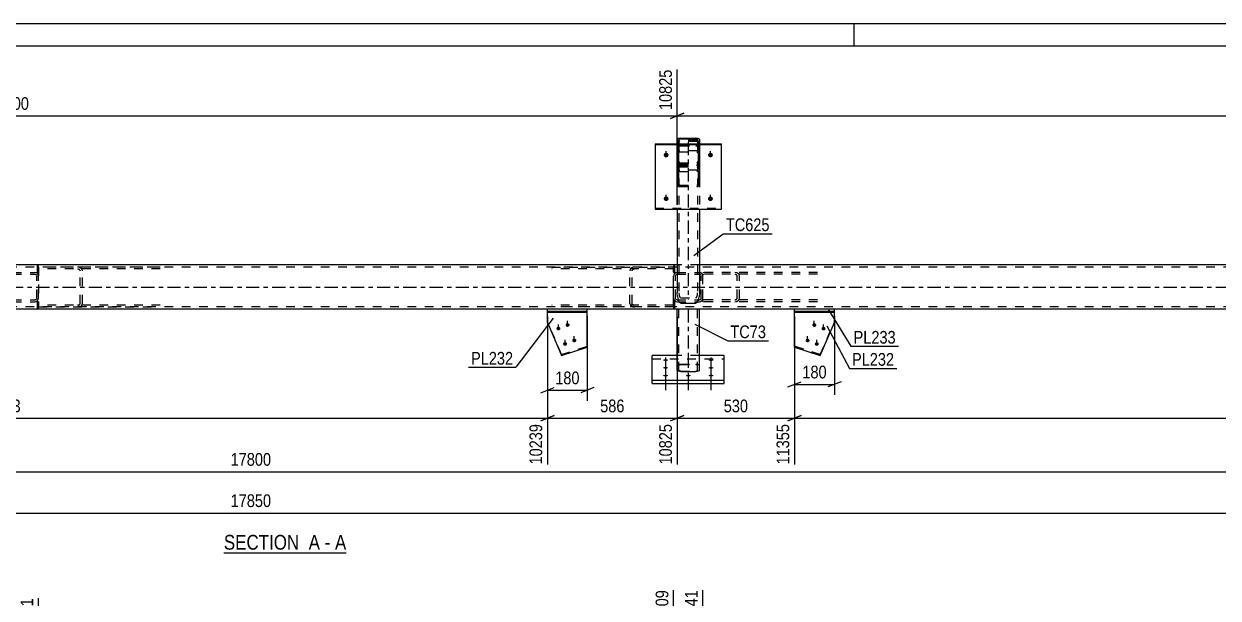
# Model space of a CAD drawing. Header units: millimetres. Extents: x -188 to 1001, y -654 to 187.
# Drawn here: x 393.8 to 663.4, y 57.5 to 187.2 of the extents above; entities that cross this region are included whole.
import ezdxf

# ---------------------------------------------------------------- set-up
doc = ezdxf.new("R2010")
doc.units = ezdxf.units.MM
doc.linetypes.add('DXK_LINE_DOT2', pattern=[3.9198, 1.9599, -1.9599])
doc.linetypes.add('DXK_LINE_DOT3', pattern=[5.9187, 2.979, -0.9799, 0.9799, -0.9799])
doc.styles.add('Arial Narrow', font='ARIALN.TTF', dxfattribs={"height": 0.2})

# ---------------------------------------------------------------- blocks, each defined once
blk = doc.blocks.new('Unknown-761542699-1162')
at = {"color": 5, "linetype": 'Continuous'}
for p, q in [((1001.2, 187.19), (-187.8, 187.19)), ((581.2, 182.19), (581.2, 187.19)), ((996.2, 182.19), (-182.8, 182.19))]:
    blk.add_line(p, q, dxfattribs=at)
blk = doc.blocks.new('Unknown-761542699-12 - 4984')
at = {"color": 6, "linetype": 'Continuous'}
blk.add_line((438.9, 67.68), (466.54, 67.68), dxfattribs=at)
at = {"color": 0, "linetype": 'Continuous'}
blk.add_wipeout([(457, 68.43), (457, 71.93), (438.9, 71.93), (438.9, 68.43)], dxfattribs=at)
at = {"color": 7, "linetype": 'Continuous', "style": 'Arial Narrow'}
blk.add_text('SECTION ', height=3.34, dxfattribs=at).set_placement((438.9, 68.43))
at = {"color": 0, "linetype": 'Continuous'}
blk.add_wipeout([(460.61, 68.43), (460.61, 71.93), (458.05, 71.93), (458.05, 68.43)], dxfattribs=at)
blk.add_wipeout([(462.94, 68.43), (462.94, 71.93), (461.66, 71.93), (461.66, 68.43)], dxfattribs=at)
at = {"color": 7, "linetype": 'Continuous', "style": 'Arial Narrow'}
blk.add_text('A', height=3.34, dxfattribs=at).set_placement((458.05, 68.43))
at = {"color": 0, "linetype": 'Continuous'}
blk.add_wipeout([(466.54, 68.43), (466.54, 71.93), (463.99, 71.93), (463.99, 68.43)], dxfattribs=at)
at = {"color": 7, "linetype": 'Continuous', "style": 'Arial Narrow'}
for s, p in [('A', (463.99, 68.43)), ('-', (461.66, 68.43))]:
    blk.add_text(s, height=3.34, dxfattribs=at).set_placement(p)
blk = doc.blocks.new('Part-761542699-5116 - 4984')
at = {"color": 2, "linetype": 'Continuous'}
for p, q in [((535.63, 105.97), (535.63, 112.28)), ((541.25, 112.28), (535.63, 112.28)), ((551.88, 112.28), (546.25, 112.28)), ((551.88, 105.97), (551.88, 112.28)), ((535.63, 106.72), (551.88, 106.72)), ((535.63, 105.97), (551.88, 105.97))]:
    blk.add_line(p, q, dxfattribs=at)
at = {"color": 7, "linetype": 'DXK_LINE_DOT2'}
for p, q in [((535.63, 111.53), (551.88, 111.53)), ((546.25, 112.28), (541.25, 112.28))]:
    blk.add_line(p, q, dxfattribs=at)
blk = doc.blocks.new('Part-761542699-4994 - 4984')
at = {"color": 7, "linetype": 'DXK_LINE_DOT2'}
for p, q in [((541.25, 157.97), (541.3, 158.18)), ((541.25, 157.97), (541.25, 151.04)), ((541.3, 158.18), (541.43, 158.36)), ((541.43, 158.36), (541.62, 158.49)), ((541.57, 158.07), (541.55, 157.97)), ((541.55, 157.97), (541.55, 151.04)), ((541.64, 158.17), (541.57, 158.07)), ((541.62, 158.49), (541.85, 158.53)), ((541.74, 158.23), (541.64, 158.17)), ((541.85, 158.25), (541.74, 158.23)), ((545.65, 158.53), (541.85, 158.53)), ((541.85, 158.25), (545.65, 158.25)), ((545.65, 158.53), (545.88, 158.49)), ((545.77, 158.23), (545.65, 158.25)), ((545.86, 158.17), (545.77, 158.23)), ((545.93, 158.07), (545.86, 158.17)), ((545.88, 158.49), (546.08, 158.36)), ((545.95, 157.97), (545.93, 158.07)), ((545.95, 157.97), (545.95, 151.04)), ((546.08, 158.36), (546.21, 158.18)), ((546.21, 158.18), (546.25, 157.97)), ((546.25, 157.97), (546.25, 151.04)), ((541.3, 154.83), (541.25, 154.61)), ((541.3, 154.18), (541.25, 154.39)), ((541.43, 155.01), (541.3, 154.83)), ((541.43, 154), (541.3, 154.18)), ((541.62, 155.13), (541.43, 155.01)), ((541.62, 153.87), (541.43, 154)), ((541.55, 154.61), (541.57, 154.72)), ((541.55, 154.39), (541.57, 154.29)), ((541.57, 154.72), (541.64, 154.81)), ((541.57, 154.29), (541.64, 154.2)), ((541.85, 155.18), (541.62, 155.13)), ((541.85, 153.83), (541.62, 153.87)), ((541.64, 154.81), (541.74, 154.87)), ((541.64, 154.2), (541.74, 154.13)), ((541.74, 154.87), (541.85, 154.89)), ((541.74, 154.13), (541.85, 154.11)), ((541.85, 155.18), (545.65, 155.18)), ((541.85, 154.89), (545.65, 154.89)), ((545.65, 154.11), (541.85, 154.11)), ((541.85, 153.83), (545.65, 153.83)), ((545.88, 155.13), (545.65, 155.18)), ((545.65, 154.89), (545.77, 154.87)), ((545.65, 154.11), (545.77, 154.13)), ((545.88, 153.87), (545.65, 153.83)), ((545.77, 154.87), (545.86, 154.81)), ((545.77, 154.13), (545.86, 154.2)), ((545.86, 154.81), (545.93, 154.72)), ((545.86, 154.2), (545.93, 154.29)), ((546.08, 155.01), (545.88, 155.13)), ((546.08, 154), (545.88, 153.87)), ((545.93, 154.72), (545.95, 154.61)), ((545.93, 154.29), (545.95, 154.39)), ((546.21, 154.83), (546.08, 155.01)), ((546.21, 154.18), (546.08, 154)), ((546.25, 154.61), (546.21, 154.83)), ((546.25, 154.39), (546.21, 154.18)), ((541.25, 151.04), (541.3, 150.83)), ((541.57, 150.93), (541.55, 151.04)), ((545.95, 151.04), (545.93, 150.93)), ((546.21, 150.83), (546.25, 151.04)), ((541.3, 150.83), (541.43, 150.64)), ((541.43, 150.64), (541.62, 150.52)), ((541.64, 150.84), (541.57, 150.93)), ((541.62, 150.52), (541.85, 150.48)), ((541.74, 150.78), (541.64, 150.84)), ((541.85, 150.76), (541.74, 150.78)), ((541.85, 150.76), (545.65, 150.76)), ((541.85, 150.48), (545.65, 150.48)), ((545.77, 150.78), (545.65, 150.76)), ((545.65, 150.48), (545.88, 150.52)), ((545.86, 150.84), (545.77, 150.78)), ((545.93, 150.93), (545.86, 150.84)), ((545.88, 150.52), (546.08, 150.64)), ((546.08, 150.64), (546.21, 150.83))]:
    blk.add_line(p, q, dxfattribs=at)
blk = doc.blocks.new('Part-761542699-4995 - 4984')
at = {"color": 7, "linetype": 'DXK_LINE_DOT2'}
for p, q in [((541.3, 160.51), (541.25, 160.26)), ((541.25, 160.26), (541.25, 149.02)), ((541.43, 160.72), (541.3, 160.51)), ((541.62, 160.86), (541.43, 160.72)), ((541.55, 160.26), (541.57, 160.39)), ((541.55, 160.26), (541.55, 149.02)), ((541.57, 160.39), (541.64, 160.49)), ((541.62, 160.86), (541.65, 160.87)), ((541.64, 160.49), (541.65, 160.5)), ((541.65, 160.87), (541.85, 160.91)), ((541.65, 160.5), (541.74, 160.56)), ((541.74, 160.56), (541.85, 160.59)), ((545.65, 160.91), (541.85, 160.91)), ((545.65, 160.59), (541.85, 160.59)), ((545.88, 160.86), (545.65, 160.91)), ((545.65, 160.59), (545.77, 160.56)), ((545.77, 160.56), (545.86, 160.49)), ((545.86, 160.49), (545.93, 160.39)), ((546.08, 160.72), (545.88, 160.86)), ((545.93, 160.39), (545.95, 160.26)), ((545.95, 160.26), (545.95, 149.02)), ((546.21, 160.51), (546.08, 160.72)), ((546.25, 160.26), (546.21, 160.51)), ((546.25, 160.26), (546.25, 149.02)), ((541.25, 156.15), (541.3, 155.9)), ((541.3, 155.9), (541.43, 155.69)), ((541.43, 155.69), (541.62, 155.55)), ((541.57, 156.02), (541.55, 156.15)), ((541.64, 155.92), (541.57, 156.02)), ((541.62, 155.55), (541.85, 155.5)), ((541.74, 155.85), (541.64, 155.92)), ((541.85, 155.82), (541.74, 155.85)), ((541.85, 155.82), (545.65, 155.82)), ((541.85, 155.5), (545.65, 155.5)), ((545.77, 155.85), (545.65, 155.82)), ((545.65, 155.5), (545.88, 155.55)), ((545.86, 155.92), (545.77, 155.85)), ((545.93, 156.02), (545.86, 155.92)), ((545.88, 155.55), (546.08, 155.69)), ((545.95, 156.15), (545.93, 156.02)), ((546.08, 155.69), (546.21, 155.9)), ((546.21, 155.9), (546.25, 156.15))]:
    blk.add_line(p, q, dxfattribs=at)
blk = doc.blocks.new('Part-761542699-5070 - 4984')
at = {"color": 7, "linetype": 'DXK_LINE_DOT2'}
for p, q in [((890, 132.24), (0, 132.24)), ((546.25, 132.74), (541.25, 132.74)), ((890, 123.24), (0, 123.24)), ((520.96, 122.74), (511.96, 122.74)), ((546.17, 122.74), (541.33, 122.74)), ((576.76, 122.74), (567.75, 122.74))]:
    blk.add_line(p, q, dxfattribs=at)
at = {"color": 2, "linetype": 'Continuous'}
for p, q in [((541.25, 132.74), (246.25, 132.74)), ((841.25, 132.74), (546.25, 132.74)), ((511.96, 122.74), (275.8, 122.74)), ((541.33, 122.74), (520.96, 122.74)), ((567.75, 122.74), (546.17, 122.74)), ((811, 122.74), (576.76, 122.74))]:
    blk.add_line(p, q, dxfattribs=at)
at = {"color": 7, "linetype": 'DXK_LINE_DOT3'}
blk.add_line((0, 127.74), (890, 127.74), dxfattribs=at)
blk = doc.blocks.new('Bolt-761542699-5008 - 4984')
at = {"linetype": 'Continuous'}
for points in [[(572.2, 119.59), (572.3, 119.58), (572.38, 119.56), (572.47, 119.51), (572.54, 119.45), (572.59, 119.38), (572.63, 119.3), (572.65, 119.21), (572.65, 119.13), (572.63, 119.04), (572.59, 118.96), (572.54, 118.89), (572.47, 118.83), (572.38, 118.78), (572.3, 118.76), (572.2, 118.75), (572.11, 118.76), (572.02, 118.78), (571.94, 118.83), (571.87, 118.89), (571.81, 118.96), (571.77, 119.04), (571.75, 119.13), (571.75, 119.21), (571.77, 119.3), (571.81, 119.38), (571.87, 119.45), (571.94, 119.51), (572.02, 119.56), (572.11, 119.58)], [(574.28, 118.79), (574.38, 118.78), (574.47, 118.76), (574.55, 118.71), (574.62, 118.65), (574.67, 118.58), (574.71, 118.5), (574.73, 118.42), (574.73, 118.33), (574.71, 118.24), (574.67, 118.16), (574.62, 118.09), (574.55, 118.03), (574.47, 117.98), (574.38, 117.96), (574.28, 117.95), (574.19, 117.96), (574.1, 117.98), (574.02, 118.03), (573.95, 118.09), (573.89, 118.16), (573.86, 118.24), (573.84, 118.33), (573.84, 118.42), (573.86, 118.5), (573.89, 118.58), (573.95, 118.65), (574.02, 118.71), (574.1, 118.76), (574.19, 118.78)], [(570.69, 116.11), (570.78, 116.1), (570.87, 116.08), (570.95, 116.03), (571.02, 115.97), (571.08, 115.9), (571.12, 115.82), (571.14, 115.74), (571.14, 115.65), (571.12, 115.56), (571.08, 115.48), (571.02, 115.41), (570.95, 115.35), (570.87, 115.31), (570.78, 115.28), (570.69, 115.27), (570.59, 115.28), (570.51, 115.31), (570.42, 115.35), (570.35, 115.41), (570.3, 115.48), (570.26, 115.56), (570.24, 115.65), (570.24, 115.74), (570.26, 115.82), (570.3, 115.9), (570.35, 115.97), (570.42, 116.03), (570.51, 116.08), (570.59, 116.1)], [(572.77, 115.31), (572.86, 115.31), (572.95, 115.28), (573.04, 115.23), (573.11, 115.17), (573.16, 115.1), (573.2, 115.02), (573.22, 114.94), (573.22, 114.85), (573.2, 114.76), (573.16, 114.68), (573.11, 114.61), (573.04, 114.55), (572.95, 114.51), (572.86, 114.48), (572.77, 114.47), (572.68, 114.48), (572.59, 114.51), (572.51, 114.55), (572.44, 114.61), (572.38, 114.68), (572.34, 114.76), (572.32, 114.85), (572.32, 114.94), (572.34, 115.02), (572.38, 115.1), (572.44, 115.17), (572.51, 115.23), (572.59, 115.28), (572.68, 115.31)]]:
    blk.add_hatch(color=1, dxfattribs=at).paths.add_polyline_path(points)
at = {"color": 1, "linetype": 'Continuous'}
for p, q in [((572.2, 118.83), (572.2, 120.11)), ((574.28, 118.03), (574.28, 119.31)), ((570.69, 115.35), (570.69, 116.63)), ((572.77, 114.55), (572.77, 115.83))]:
    blk.add_line(p, q, dxfattribs=at)
blk = doc.blocks.new('Bolt-761542699-5011 - 4984')
at = {"linetype": 'Continuous'}
for points in [[(548.75, 158.07), (548.87, 158.06), (548.98, 158.03), (549.08, 157.97), (549.16, 157.9), (549.23, 157.82), (549.27, 157.72), (549.3, 157.61), (549.3, 157.5), (549.27, 157.4), (549.23, 157.3), (549.16, 157.21), (549.08, 157.14), (548.98, 157.08), (548.87, 157.05), (548.75, 157.04), (548.64, 157.05), (548.53, 157.08), (548.43, 157.14), (548.34, 157.21), (548.28, 157.3), (548.23, 157.4), (548.2, 157.5), (548.2, 157.61), (548.23, 157.72), (548.28, 157.82), (548.34, 157.9), (548.43, 157.97), (548.53, 158.03), (548.64, 158.06)], [(548.75, 148.21), (548.87, 148.2), (548.98, 148.16), (549.08, 148.11), (549.16, 148.04), (549.23, 147.95), (549.27, 147.85), (549.3, 147.74), (549.3, 147.64), (549.27, 147.53), (549.23, 147.43), (549.16, 147.34), (549.08, 147.27), (548.98, 147.22), (548.87, 147.18), (548.75, 147.17), (548.64, 147.18), (548.53, 147.22), (548.43, 147.27), (548.34, 147.34), (548.28, 147.43), (548.23, 147.53), (548.2, 147.64), (548.2, 147.74), (548.23, 147.85), (548.28, 147.95), (548.34, 148.04), (548.43, 148.11), (548.53, 148.16), (548.64, 148.2)]]:
    blk.add_hatch(color=1, dxfattribs=at).paths.add_polyline_path(points)
at = {"color": 1, "linetype": 'Continuous'}
for p, q in [((548.75, 157.13), (548.75, 158.46)), ((548.75, 147.26), (548.75, 148.6))]:
    blk.add_line(p, q, dxfattribs=at)
blk = doc.blocks.new('Bolt-761542699-5014 - 4984')
at = {"linetype": 'Continuous'}
for points in [[(538.63, 111.06), (538.51, 111.07), (538.4, 111.08), (538.3, 111.1), (538.22, 111.13), (538.15, 111.16), (538.1, 111.19), (538.08, 111.23), (538.08, 111.27), (538.1, 111.31), (538.15, 111.35), (538.22, 111.38), (538.3, 111.4), (538.4, 111.42), (538.51, 111.44), (538.63, 111.44), (538.74, 111.44), (538.85, 111.42), (538.95, 111.4), (539.03, 111.38), (539.1, 111.35), (539.15, 111.31), (539.17, 111.27), (539.17, 111.23), (539.15, 111.19), (539.1, 111.16), (539.03, 111.13), (538.95, 111.1), (538.85, 111.08), (538.74, 111.07)], [(548.88, 111.06), (548.76, 111.07), (548.65, 111.08), (548.55, 111.1), (548.47, 111.13), (548.4, 111.16), (548.35, 111.19), (548.33, 111.23), (548.33, 111.27), (548.35, 111.31), (548.4, 111.35), (548.47, 111.38), (548.55, 111.4), (548.65, 111.42), (548.76, 111.44), (548.88, 111.44), (548.99, 111.44), (549.1, 111.42), (549.2, 111.4), (549.28, 111.38), (549.35, 111.35), (549.4, 111.31), (549.42, 111.27), (549.42, 111.23), (549.4, 111.19), (549.35, 111.16), (549.28, 111.13), (549.2, 111.1), (549.1, 111.08), (548.99, 111.07)], [(538.63, 109.31), (538.51, 109.31), (538.4, 109.33), (538.3, 109.35), (538.22, 109.37), (538.15, 109.4), (538.1, 109.44), (538.08, 109.48), (538.08, 109.52), (538.1, 109.56), (538.15, 109.59), (538.22, 109.62), (538.3, 109.65), (538.4, 109.67), (538.51, 109.68), (538.63, 109.69), (538.74, 109.68), (538.85, 109.67), (538.95, 109.65), (539.03, 109.62), (539.1, 109.59), (539.15, 109.56), (539.17, 109.52), (539.17, 109.48), (539.15, 109.44), (539.1, 109.4), (539.03, 109.37), (538.95, 109.35), (538.85, 109.33), (538.74, 109.31)], [(538.63, 107.56), (538.51, 107.56), (538.4, 107.57), (538.3, 107.59), (538.22, 107.62), (538.15, 107.65), (538.1, 107.69), (538.08, 107.73), (538.08, 107.77), (538.1, 107.8), (538.15, 107.84), (538.22, 107.87), (538.3, 107.9), (538.4, 107.92), (538.51, 107.93), (538.63, 107.93), (538.74, 107.93), (538.85, 107.92), (538.95, 107.9), (539.03, 107.87), (539.1, 107.84), (539.15, 107.8), (539.17, 107.77), (539.17, 107.73), (539.15, 107.69), (539.1, 107.65), (539.03, 107.62), (538.95, 107.59), (538.85, 107.57), (538.74, 107.56)], [(543.75, 107.56), (543.64, 107.56), (543.53, 107.57), (543.43, 107.59), (543.34, 107.62), (543.27, 107.65), (543.23, 107.69), (543.2, 107.73), (543.2, 107.77), (543.23, 107.8), (543.27, 107.84), (543.34, 107.87), (543.43, 107.9), (543.53, 107.92), (543.64, 107.93), (543.75, 107.93), (543.87, 107.93), (543.97, 107.92), (544.07, 107.9), (544.16, 107.87), (544.23, 107.84), (544.27, 107.8), (544.3, 107.77), (544.3, 107.73), (544.27, 107.69), (544.23, 107.65), (544.16, 107.62), (544.07, 107.59), (543.97, 107.57), (543.87, 107.56)], [(548.88, 109.31), (548.76, 109.31), (548.65, 109.33), (548.55, 109.35), (548.47, 109.37), (548.4, 109.4), (548.35, 109.44), (548.33, 109.48), (548.33, 109.52), (548.35, 109.56), (548.4, 109.59), (548.47, 109.62), (548.55, 109.65), (548.65, 109.67), (548.76, 109.68), (548.88, 109.69), (548.99, 109.68), (549.1, 109.67), (549.2, 109.65), (549.28, 109.62), (549.35, 109.59), (549.4, 109.56), (549.42, 109.52), (549.42, 109.48), (549.4, 109.44), (549.35, 109.4), (549.28, 109.37), (549.2, 109.35), (549.1, 109.33), (548.99, 109.31)], [(548.88, 107.56), (548.76, 107.56), (548.65, 107.57), (548.55, 107.59), (548.47, 107.62), (548.4, 107.65), (548.35, 107.69), (548.33, 107.73), (548.33, 107.77), (548.35, 107.8), (548.4, 107.84), (548.47, 107.87), (548.55, 107.9), (548.65, 107.92), (548.76, 107.93), (548.88, 107.93), (548.99, 107.93), (549.1, 107.92), (549.2, 107.9), (549.28, 107.87), (549.35, 107.84), (549.4, 107.8), (549.42, 107.77), (549.42, 107.73), (549.4, 107.69), (549.35, 107.65), (549.28, 107.62), (549.2, 107.59), (549.1, 107.57), (548.99, 107.56)]]:
    blk.add_hatch(color=1, dxfattribs=at).paths.add_polyline_path(points)
at = {"color": 1, "linetype": 'Continuous'}
for p, q in [((538.63, 111.86), (538.63, 107.96)), ((548.88, 111.86), (548.88, 107.96)), ((538.63, 110.11), (538.63, 106.21)), ((538.63, 108.36), (538.63, 104.46)), ((543.75, 108.36), (543.75, 104.46)), ((548.88, 110.11), (548.88, 106.21)), ((548.88, 108.36), (548.88, 104.46))]:
    blk.add_line(p, q, dxfattribs=at)
at = {"color": 1, "linetype": 'DXK_LINE_DOT2'}
blk.add_line((543.75, 111.86), (543.75, 107.96), dxfattribs=at)
blk = doc.blocks.new('Bolt-761542699-5227 - 4984')
at = {"linetype": 'Continuous'}
for points in [[(538.75, 158.07), (538.87, 158.06), (538.98, 158.03), (539.08, 157.97), (539.16, 157.9), (539.23, 157.82), (539.27, 157.72), (539.3, 157.61), (539.3, 157.5), (539.27, 157.4), (539.23, 157.3), (539.16, 157.21), (539.08, 157.14), (538.98, 157.08), (538.87, 157.05), (538.75, 157.04), (538.64, 157.05), (538.53, 157.08), (538.43, 157.14), (538.34, 157.21), (538.28, 157.3), (538.23, 157.4), (538.2, 157.5), (538.2, 157.61), (538.23, 157.72), (538.28, 157.82), (538.34, 157.9), (538.43, 157.97), (538.53, 158.03), (538.64, 158.06)], [(538.75, 148.21), (538.87, 148.2), (538.98, 148.16), (539.08, 148.11), (539.16, 148.04), (539.23, 147.95), (539.27, 147.85), (539.3, 147.74), (539.3, 147.64), (539.27, 147.53), (539.23, 147.43), (539.16, 147.34), (539.08, 147.27), (538.98, 147.22), (538.87, 147.18), (538.75, 147.17), (538.64, 147.18), (538.53, 147.22), (538.43, 147.27), (538.34, 147.34), (538.28, 147.43), (538.23, 147.53), (538.2, 147.64), (538.2, 147.74), (538.23, 147.85), (538.28, 147.95), (538.34, 148.04), (538.43, 148.11), (538.53, 148.16), (538.64, 148.2)]]:
    blk.add_hatch(color=1, dxfattribs=at).paths.add_polyline_path(points)
at = {"color": 1, "linetype": 'Continuous'}
for p, q in [((538.75, 157.13), (538.75, 158.46)), ((538.75, 147.26), (538.75, 148.6))]:
    blk.add_line(p, q, dxfattribs=at)
blk = doc.blocks.new('Part-761542699-5113 - 4984')
at = {"color": 2, "linetype": 'Continuous'}
for p, q in [((576.76, 122.74), (567.75, 122.74)), ((567.75, 122.24), (567.75, 122.74)), ((576.76, 122.24), (567.75, 122.24)), ((576.76, 122.24), (576.76, 122.74))]:
    blk.add_line(p, q, dxfattribs=at)
blk = doc.blocks.new('Part-761542699-5110 - 4984')
at = {"color": 2, "linetype": 'Continuous'}
for p, q in [((520.96, 122.74), (511.96, 122.74)), ((511.96, 122.24), (511.96, 122.74)), ((520.96, 122.24), (511.96, 122.24)), ((520.96, 122.24), (520.96, 122.74))]:
    blk.add_line(p, q, dxfattribs=at)
blk = doc.blocks.new('Part-761542699-5149 - 4984')
at = {"color": 2, "linetype": 'Continuous'}
for p, q in [((541.31, 161.19), (541.25, 161.08)), ((541.25, 161.08), (541.25, 160.11)), ((541.49, 161.27), (541.31, 161.19)), ((541.74, 161.33), (541.49, 161.27)), ((541.65, 161.08), (541.68, 161.13)), ((541.65, 161.08), (541.65, 160.11)), ((541.68, 161.13), (541.77, 161.18)), ((542.05, 161.35), (541.74, 161.33)), ((541.77, 161.18), (541.9, 161.21)), ((541.9, 161.21), (542.05, 161.22)), ((542.05, 161.35), (545.45, 161.35)), ((542.05, 161.22), (545.45, 161.22)), ((545.76, 161.33), (545.45, 161.35)), ((545.45, 161.22), (545.6, 161.21)), ((545.6, 161.21), (545.73, 161.18)), ((545.73, 161.18), (545.82, 161.13)), ((546.02, 161.27), (545.76, 161.33)), ((545.82, 161.13), (545.85, 161.08)), ((545.85, 161.08), (545.85, 160.11)), ((546.19, 161.19), (546.02, 161.27)), ((546.25, 161.08), (546.19, 161.19)), ((546.25, 161.08), (546.25, 160.11)), ((541.25, 145.34), (541.25, 126.45)), ((546.25, 145.34), (546.25, 126.45)), ((541.31, 125.55), (541.25, 126.45)), ((542.05, 124.11), (541.74, 124.29)), ((542.05, 124.11), (545.45, 124.11)), ((545.76, 124.29), (545.45, 124.11)), ((546.25, 126.45), (546.19, 125.55))]:
    blk.add_line(p, q, dxfattribs=at)
at = {"color": 7, "linetype": 'DXK_LINE_DOT2'}
for p, q in [((541.25, 160.11), (541.25, 145.34)), ((541.25, 159.92), (541.31, 159.81)), ((541.31, 159.81), (541.49, 159.72)), ((541.49, 159.72), (541.74, 159.67)), ((541.65, 160.11), (541.65, 126.45)), ((541.68, 159.87), (541.65, 159.92)), ((541.77, 159.82), (541.68, 159.87)), ((541.74, 159.67), (542.05, 159.64)), ((541.9, 159.79), (541.77, 159.82)), ((542.05, 159.78), (541.9, 159.79)), ((542.05, 159.78), (545.45, 159.78)), ((542.05, 159.64), (545.45, 159.64)), ((545.6, 159.79), (545.45, 159.78)), ((545.45, 159.64), (545.76, 159.67)), ((545.73, 159.82), (545.6, 159.79)), ((545.82, 159.87), (545.73, 159.82)), ((545.76, 159.67), (546.02, 159.72)), ((545.85, 159.92), (545.82, 159.87)), ((545.85, 160.11), (545.85, 126.45)), ((546.02, 159.72), (546.19, 159.81)), ((546.19, 159.81), (546.25, 159.92)), ((546.25, 160.11), (546.25, 145.34)), ((546.25, 132.74), (541.25, 132.74)), ((541.65, 126.45), (541.68, 126)), ((541.9, 125.37), (542.05, 125.28)), ((542.05, 125.28), (545.45, 125.28)), ((545.45, 125.28), (545.6, 125.37)), ((545.82, 126), (545.85, 126.45))]:
    blk.add_line(p, q, dxfattribs=at)
at = {"color": 7, "linetype": 'DXK_LINE_DOT3'}
blk.add_line((543.75, 160.5), (543.75, 124.97), dxfattribs=at)
at = {"color": 2, "linetype": 'Continuous'}
for centre, start, end in [((544.02, 125.78), 184.6481, 213.1157), ((543.48, 125.78), 326.8843, 355.3519)]:
    blk.add_arc(centre, 2.72, start, end, dxfattribs=at)
at = {"color": 7, "linetype": 'DXK_LINE_DOT2'}
for centre, start, end in [((543.04, 126.11), 184.6481, 213.1157), ((544.46, 126.11), 326.8843, 355.3519)]:
    blk.add_arc(centre, 1.36, start, end, dxfattribs=at)
blk = doc.blocks.new('Part-761542699-5172 - 4984')
at = {"color": 2, "linetype": 'Continuous'}
for p, q in [((541.25, 108.92), (541.25, 122.74)), ((546.17, 122.74), (541.33, 122.74)), ((546.25, 108.92), (546.25, 122.74)), ((541.31, 108.81), (541.25, 108.92)), ((541.49, 108.72), (541.31, 108.81)), ((541.74, 108.66), (541.49, 108.72)), ((542.05, 108.64), (541.74, 108.66)), ((542.05, 108.64), (545.45, 108.64)), ((545.76, 108.66), (545.45, 108.64)), ((546.02, 108.72), (545.76, 108.66)), ((546.19, 108.81), (546.02, 108.72)), ((546.25, 108.92), (546.19, 108.81))]:
    blk.add_line(p, q, dxfattribs=at)
at = {"color": 7, "linetype": 'DXK_LINE_DOT2'}
for p, q in [((541.33, 122.74), (541.25, 122.74)), ((541.31, 122.74), (541.33, 122.74)), ((541.65, 108.92), (541.65, 122.74)), ((545.82, 122.74), (545.85, 122.74)), ((545.85, 108.92), (545.85, 122.74)), ((546.19, 122.74), (546.17, 122.74)), ((546.19, 122.74), (546.17, 122.74)), ((546.25, 122.74), (546.19, 122.74)), ((541.25, 110.08), (541.31, 110.18)), ((541.31, 110.18), (541.49, 110.27)), ((541.49, 110.27), (541.74, 110.33)), ((541.68, 110.13), (541.65, 110.08)), ((541.65, 108.92), (541.68, 108.86)), ((541.77, 110.18), (541.68, 110.13)), ((541.68, 108.86), (541.77, 108.82)), ((541.74, 110.33), (542.05, 110.35)), ((541.9, 110.21), (541.77, 110.18)), ((541.77, 108.82), (541.9, 108.79)), ((542.05, 110.22), (541.9, 110.21)), ((541.9, 108.79), (542.05, 108.78)), ((542.05, 110.35), (545.45, 110.35)), ((542.05, 110.22), (545.45, 110.22)), ((542.05, 108.78), (545.45, 108.78)), ((545.45, 110.35), (545.76, 110.33)), ((545.6, 110.21), (545.45, 110.22)), ((545.45, 108.78), (545.6, 108.79)), ((545.73, 110.18), (545.6, 110.21)), ((545.6, 108.79), (545.73, 108.82)), ((545.73, 110.18), (545.76, 110.16)), ((545.73, 108.82), (545.82, 108.86)), ((545.76, 110.33), (546.02, 110.27)), ((545.76, 110.16), (545.82, 110.13)), ((545.85, 110.08), (545.82, 110.13)), ((545.82, 108.86), (545.85, 108.92)), ((546.02, 110.27), (546.19, 110.18)), ((546.19, 110.18), (546.25, 110.08))]:
    blk.add_line(p, q, dxfattribs=at)
at = {"color": 7, "linetype": 'DXK_LINE_DOT3'}
blk.add_line((543.75, 122.74), (543.75, 109.5), dxfattribs=at)
blk = doc.blocks.new('Part-761542699-5179 - 4984')
at = {"color": 7, "linetype": 'DXK_LINE_DOT2'}
for p, q in [((390.51, 130.54), (390.45, 130.24)), ((390.45, 125.24), (390.45, 130.24)), ((390.85, 130.24), (390.88, 130.39)), ((390.85, 125.24), (390.85, 130.24)), ((391.25, 131.04), (390.94, 130.98)), ((391.1, 130.61), (391.25, 130.64)), ((391.25, 131.04), (396.25, 131.04)), ((391.25, 130.64), (396.25, 130.64)), ((396.56, 130.98), (396.25, 131.04)), ((396.25, 130.64), (396.4, 130.61)), ((396.62, 130.39), (396.65, 130.24)), ((396.65, 125.24), (396.65, 130.24)), ((397.05, 130.24), (396.99, 130.54)), ((397.05, 125.24), (397.05, 130.24)), ((390.45, 125.24), (390.51, 124.93)), ((390.88, 125.09), (390.85, 125.24)), ((390.94, 124.5), (391.25, 124.44)), ((391.25, 124.84), (391.1, 124.87)), ((391.25, 124.84), (396.25, 124.84)), ((391.25, 124.44), (396.25, 124.44)), ((396.4, 124.87), (396.25, 124.84)), ((396.25, 124.44), (396.56, 124.5)), ((396.65, 125.24), (396.62, 125.09)), ((396.99, 124.93), (397.05, 125.24))]:
    blk.add_line(p, q, dxfattribs=at)
for centre, radius, start, end in [((391.25, 130.24), 0.8, 112.5, 157.5), ((391.25, 130.24), 0.4, 112.5, 157.5), ((396.25, 130.24), 0.4, 22.5, 67.5), ((396.25, 130.24), 0.8, 22.5, 67.5), ((391.25, 125.24), 0.8, 202.5, 247.5), ((391.25, 125.24), 0.4, 202.5, 247.5), ((396.25, 125.24), 0.4, 292.5, 337.5), ((396.25, 125.24), 0.8, 292.5, 337.5)]:
    blk.add_arc(centre, radius, start, end, dxfattribs=at)
blk = doc.blocks.new('Part-761542699-5181 - 4984')
at = {"color": 7, "linetype": 'DXK_LINE_DOT2'}
for p, q in [((540.51, 130.54), (540.45, 130.24)), ((540.45, 125.24), (540.45, 130.24)), ((540.85, 130.24), (540.88, 130.39)), ((540.85, 125.24), (540.85, 130.24)), ((541.25, 131.04), (540.94, 130.98)), ((541.1, 130.61), (541.25, 130.64)), ((541.25, 131.04), (546.25, 131.04)), ((541.25, 130.64), (546.25, 130.64)), ((546.56, 130.98), (546.25, 131.04)), ((546.25, 130.64), (546.4, 130.61)), ((546.62, 130.39), (546.65, 130.24)), ((546.65, 125.24), (546.65, 130.24)), ((547.05, 130.24), (546.99, 130.54)), ((547.05, 125.24), (547.05, 130.24)), ((540.45, 125.24), (540.51, 124.93)), ((540.88, 125.09), (540.85, 125.24)), ((540.94, 124.5), (541.25, 124.44)), ((541.25, 124.84), (541.1, 124.87)), ((541.25, 124.84), (546.25, 124.84)), ((541.25, 124.44), (546.25, 124.44)), ((546.4, 124.87), (546.25, 124.84)), ((546.25, 124.44), (546.56, 124.5)), ((546.65, 125.24), (546.62, 125.09)), ((546.99, 124.93), (547.05, 125.24))]:
    blk.add_line(p, q, dxfattribs=at)
for centre, radius, start, end in [((541.25, 130.24), 0.8, 112.5, 157.5), ((541.25, 130.24), 0.4, 112.5, 157.5), ((546.25, 130.24), 0.4, 22.5, 67.5), ((546.25, 130.24), 0.8, 22.5, 67.5), ((541.25, 125.24), 0.8, 202.5, 247.5), ((541.25, 125.24), 0.4, 202.5, 247.5), ((546.25, 125.24), 0.4, 292.5, 337.5), ((546.25, 125.24), 0.8, 292.5, 337.5)]:
    blk.add_arc(centre, radius, start, end, dxfattribs=at)
blk = doc.blocks.new('Part-761542699-5184 - 4984')
at = {"color": 7, "linetype": 'DXK_LINE_DOT2'}
for p, q in [((397.05, 132.24), (397.05, 123.24)), ((424.55, 132.24), (397.05, 132.24)), ((406.3, 132.18), (405.88, 132.24)), ((424.55, 131.84), (397.05, 131.84)), ((405.88, 131.84), (406.09, 131.81)), ((406.39, 131.59), (406.43, 131.44)), ((406.43, 124.04), (406.43, 131.44)), ((406.98, 131.44), (406.9, 131.74)), ((406.98, 124.04), (406.98, 131.44)), ((406.43, 124.04), (406.39, 123.89)), ((406.9, 123.73), (406.98, 124.04)), ((424.55, 123.64), (397.05, 123.64)), ((397.05, 123.24), (424.55, 123.24)), ((406.09, 123.67), (405.88, 123.64)), ((405.88, 123.24), (406.3, 123.3))]:
    blk.add_line(p, q, dxfattribs=at)
for centre, radius, start, end in [((406.05, 131.21), 1, 32.4104, 75.4453), ((405.97, 131.32), 0.501, 32.4104, 75.4453), ((405.97, 124.15), 0.501, 284.5547, 327.5896), ((406.05, 124.27), 1, 284.5547, 327.5896)]:
    blk.add_arc(centre, radius, start, end, dxfattribs=at)
blk = doc.blocks.new('Part-761542699-5185 - 4984')
at = {"color": 7, "linetype": 'DXK_LINE_DOT2'}
for p, q in [((512.96, 132.24), (540.45, 132.24)), ((531.62, 132.24), (531.2, 132.18)), ((540.45, 123.24), (540.45, 132.24)), ((540.45, 131.84), (512.96, 131.84)), ((530.6, 131.74), (530.52, 131.44)), ((530.52, 124.04), (530.52, 131.44)), ((531.07, 131.44), (531.11, 131.59)), ((531.07, 124.04), (531.07, 131.44)), ((531.41, 131.81), (531.62, 131.84)), ((530.52, 124.04), (530.6, 123.73)), ((531.11, 123.89), (531.07, 124.04)), ((540.45, 123.64), (512.96, 123.64)), ((540.45, 123.24), (512.96, 123.24)), ((531.2, 123.3), (531.62, 123.24)), ((531.62, 123.64), (531.41, 123.67))]:
    blk.add_line(p, q, dxfattribs=at)
for centre, radius, start, end in [((531.45, 131.21), 1, 104.5547, 147.5896), ((531.53, 131.32), 0.501, 104.5547, 147.5896), ((531.45, 124.27), 1, 212.4104, 255.4453), ((531.53, 124.15), 0.501, 212.4104, 255.4453)]:
    blk.add_arc(centre, radius, start, end, dxfattribs=at)
blk = doc.blocks.new('Part-761542699-5188 - 4984')
at = {"color": 7, "linetype": 'DXK_LINE_DOT2'}
for p, q in [((547.37, 131.04), (547.05, 130.99)), ((547.05, 124.49), (547.05, 130.99)), ((547.05, 130.55), (547.16, 130.61)), ((547.16, 130.61), (547.37, 130.64)), ((572.9, 131.04), (547.37, 131.04)), ((572.9, 130.64), (547.37, 130.64)), ((554.66, 130.98), (554.24, 131.04)), ((554.24, 130.64), (554.45, 130.61)), ((554.74, 130.39), (554.79, 130.24)), ((554.79, 125.24), (554.79, 130.24)), ((555.33, 130.24), (555.25, 130.54)), ((555.33, 125.24), (555.33, 130.24)), ((547.16, 124.87), (547.05, 124.92)), ((547.05, 124.49), (547.37, 124.44)), ((547.37, 124.84), (547.16, 124.87)), ((572.9, 124.84), (547.37, 124.84)), ((572.9, 124.44), (547.37, 124.44)), ((554.45, 124.87), (554.24, 124.84)), ((554.24, 124.44), (554.66, 124.5)), ((554.79, 125.24), (554.74, 125.09)), ((555.25, 124.93), (555.33, 125.24))]:
    blk.add_line(p, q, dxfattribs=at)
for centre, radius, start, end in [((554.32, 130.12), 0.501, 32.4105, 75.4453), ((554.4, 130.01), 1, 32.4105, 75.4453), ((554.32, 125.35), 0.501, 284.5547, 327.5895), ((554.4, 125.47), 1, 284.5547, 327.5895)]:
    blk.add_arc(centre, radius, start, end, dxfattribs=at)
blk = doc.blocks.new('Part-761542699-5200 - 4984')
at = {"color": 7, "linetype": 'DXK_LINE_DOT2'}
for p, q in [((567.75, 122.24), (567.75, 122.26)), ((567.75, 122.26), (576.76, 122.26)), ((567.75, 122.24), (567.75, 122.26)), ((576.76, 122.24), (576.76, 122.26)), ((576.76, 122.24), (576.76, 122.26)), ((573.54, 112.52), (576.76, 119.91)), ((573.54, 112.52), (567.75, 114.38)), ((573.54, 112.31), (573.54, 112.52))]:
    blk.add_line(p, q, dxfattribs=at)
at = {"color": 2, "linetype": 'Continuous'}
for p, q in [((567.75, 114.18), (567.75, 122.24)), ((567.75, 122.06), (576.76, 122.06)), ((576.76, 119.71), (576.76, 122.24)), ((573.54, 112.31), (576.76, 119.71)), ((567.75, 114.18), (573.54, 112.31))]:
    blk.add_line(p, q, dxfattribs=at)
blk = doc.blocks.new('Part-761542699-16616 - 4984')
at = {"color": 7, "linetype": 'DXK_LINE_DOT2'}
for p, q in [((397.05, 132.54), (396.75, 132.54)), ((396.75, 132.54), (396.75, 131.04)), ((397.05, 131.04), (397.05, 132.54)), ((396.75, 131.04), (397.05, 131.04))]:
    blk.add_line(p, q, dxfattribs=at)
blk = doc.blocks.new('Part-761542699-5208 - 4984')
at = {"color": 7, "linetype": 'DXK_LINE_DOT2'}
for p, q in [((511.96, 122.24), (511.96, 122.26)), ((511.96, 122.26), (520.96, 122.26)), ((511.96, 122.24), (511.96, 122.26)), ((520.96, 122.24), (520.96, 122.26)), ((520.96, 122.24), (520.96, 122.26)), ((515.16, 112.52), (511.96, 119.92)), ((515.16, 112.52), (520.96, 114.38)), ((515.16, 112.31), (515.16, 112.52))]:
    blk.add_line(p, q, dxfattribs=at)
at = {"color": 2, "linetype": 'Continuous'}
for p, q in [((511.96, 119.71), (511.96, 122.24)), ((511.96, 122.06), (520.96, 122.06)), ((520.96, 114.18), (520.96, 122.24)), ((511.96, 119.71), (515.16, 112.31)), ((515.16, 112.31), (520.96, 114.18))]:
    blk.add_line(p, q, dxfattribs=at)
blk = doc.blocks.new('Bolt-761542699-5209 - 4984')
at = {"linetype": 'Continuous'}
for points in [[(514.42, 118.8), (514.52, 118.79), (514.61, 118.76), (514.69, 118.72), (514.76, 118.66), (514.81, 118.58), (514.85, 118.5), (514.87, 118.42), (514.87, 118.33), (514.85, 118.24), (514.81, 118.16), (514.76, 118.09), (514.69, 118.03), (514.61, 117.99), (514.52, 117.96), (514.42, 117.95), (514.33, 117.96), (514.24, 117.99), (514.16, 118.03), (514.09, 118.09), (514.04, 118.16), (514, 118.24), (513.98, 118.33), (513.98, 118.42), (514, 118.5), (514.04, 118.58), (514.09, 118.66), (514.16, 118.72), (514.24, 118.76), (514.33, 118.79)], [(516.51, 119.59), (516.6, 119.59), (516.69, 119.56), (516.77, 119.51), (516.84, 119.45), (516.9, 119.38), (516.94, 119.3), (516.96, 119.22), (516.96, 119.13), (516.94, 119.04), (516.9, 118.96), (516.84, 118.89), (516.77, 118.83), (516.69, 118.79), (516.6, 118.76), (516.51, 118.75), (516.41, 118.76), (516.33, 118.79), (516.24, 118.83), (516.17, 118.89), (516.12, 118.96), (516.08, 119.04), (516.06, 119.13), (516.06, 119.22), (516.08, 119.3), (516.12, 119.38), (516.17, 119.45), (516.24, 119.51), (516.33, 119.56), (516.41, 119.59)], [(518.02, 116.11), (518.11, 116.1), (518.2, 116.08), (518.28, 116.03), (518.35, 115.97), (518.41, 115.9), (518.45, 115.82), (518.47, 115.73), (518.47, 115.65), (518.45, 115.56), (518.41, 115.48), (518.35, 115.41), (518.28, 115.35), (518.2, 115.3), (518.11, 115.28), (518.02, 115.27), (517.92, 115.28), (517.84, 115.3), (517.75, 115.35), (517.68, 115.41), (517.63, 115.48), (517.59, 115.56), (517.57, 115.65), (517.57, 115.73), (517.59, 115.82), (517.63, 115.9), (517.68, 115.97), (517.75, 116.03), (517.84, 116.08), (517.92, 116.1)], [(515.93, 115.32), (516.03, 115.31), (516.12, 115.28), (516.2, 115.23), (516.27, 115.18), (516.32, 115.1), (516.36, 115.02), (516.38, 114.94), (516.38, 114.85), (516.36, 114.76), (516.32, 114.68), (516.27, 114.61), (516.2, 114.55), (516.12, 114.51), (516.03, 114.48), (515.93, 114.47), (515.84, 114.48), (515.75, 114.51), (515.67, 114.55), (515.6, 114.61), (515.55, 114.68), (515.51, 114.76), (515.49, 114.85), (515.49, 114.94), (515.51, 115.02), (515.55, 115.1), (515.6, 115.18), (515.67, 115.23), (515.75, 115.28), (515.84, 115.31)]]:
    blk.add_hatch(color=1, dxfattribs=at).paths.add_polyline_path(points)
at = {"color": 1, "linetype": 'Continuous'}
for p, q in [((514.42, 118.03), (514.42, 119.31)), ((516.51, 118.83), (516.51, 120.11)), ((518.02, 115.35), (518.02, 116.63)), ((515.93, 114.55), (515.93, 115.83))]:
    blk.add_line(p, q, dxfattribs=at)
blk = doc.blocks.new('Part-761542699-5224 - 4984')
at = {"color": 2, "linetype": 'Continuous'}
for p, q in [((536.25, 160.11), (536.25, 145.34)), ((536.25, 160.11), (551.25, 160.11)), ((536.25, 159.91), (551.25, 159.91)), ((551.25, 145.34), (551.25, 160.11)), ((536.25, 145.34), (551.25, 145.34))]:
    blk.add_line(p, q, dxfattribs=at)
at = {"color": 7, "linetype": 'DXK_LINE_DOT2'}
blk.add_line((536.25, 145.55), (551.25, 145.55), dxfattribs=at)
blk = doc.blocks.new('Part-761542699-16615 - 4984')
at = {"color": 7, "linetype": 'DXK_LINE_DOT2'}
for p, q in [((397.05, 124.44), (396.75, 124.44)), ((396.75, 124.44), (396.75, 122.94)), ((397.05, 122.94), (397.05, 124.44)), ((396.75, 122.94), (397.05, 122.94))]:
    blk.add_line(p, q, dxfattribs=at)
blk = doc.blocks.new('Part-761542699-16619 - 4984')
at = {"color": 7, "linetype": 'DXK_LINE_DOT2'}
for p, q in [((540.75, 124.44), (540.45, 124.44)), ((540.45, 124.44), (540.45, 122.94)), ((540.75, 122.94), (540.75, 124.44)), ((540.45, 122.94), (540.75, 122.94))]:
    blk.add_line(p, q, dxfattribs=at)
blk = doc.blocks.new('Part-761542699-16620 - 4984')
at = {"color": 7, "linetype": 'DXK_LINE_DOT2'}
for p, q in [((540.75, 132.54), (540.45, 132.54)), ((540.45, 132.54), (540.45, 131.04)), ((540.75, 131.04), (540.75, 132.54)), ((540.45, 131.04), (540.75, 131.04))]:
    blk.add_line(p, q, dxfattribs=at)
blk = doc.blocks.new('StraightDimension-761542699-26209 - 1399')
at = {"color": 7, "linetype": 'Continuous'}
for p, q in [((540.45, -6.5), (540.45, 59.3)), ((530.52, -6.5), (530.52, 54.8)), ((529.02, 43.76), (532.02, 44.96)), ((530.52, 44.36), (540.45, 44.36)), ((541.95, 44.96), (538.95, 43.76))]:
    blk.add_line(p, q, dxfattribs=at)
at = {"color": 0}
blk.add_wipeout([(538.83, 45.11), (538.83, 49.31), (532.14, 49.31), (532.14, 45.11)], dxfattribs=at)
at = {"color": 0, "linetype": 'Continuous'}
blk.add_wipeout([(539.85, 59.9), (535.65, 59.9), (535.65, 49.56), (539.85, 49.56)], dxfattribs=at)
at = {"color": 3, "linetype": 'Continuous', "style": 'Arial Narrow'}
blk.add_text('10809', height=2.863, rotation=90.0002, dxfattribs=at).set_placement((539.25, 50.16))
at = {"color": 3, "style": 'Arial Narrow'}
blk.add_text('199', height=2.863, dxfattribs=at).set_placement((532.74, 45.71))
blk = doc.blocks.new('StraightDimension-761542699-26208 - 1399')
at = {"color": 7, "linetype": 'Continuous'}
for p, q in [((540.45, -6.5), (540.45, 59.3)), ((547.05, -6.5), (547.05, 59.3)), ((538.95, 43.76), (541.95, 44.96)), ((540.45, 44.36), (547.05, 44.36)), ((548.55, 44.96), (545.55, 43.76))]:
    blk.add_line(p, q, dxfattribs=at)
at = {"color": 0}
blk.add_wipeout([(547.09, 45.11), (547.09, 49.31), (540.41, 49.31), (540.41, 45.11)], dxfattribs=at)
at = {"color": 0, "linetype": 'Continuous'}
blk.add_wipeout([(546.45, 59.9), (542.25, 59.9), (542.25, 49.56), (546.45, 49.56)], dxfattribs=at)
at = {"color": 3, "linetype": 'Continuous', "style": 'Arial Narrow'}
blk.add_text('10941', height=2.863, rotation=90.0002, dxfattribs=at).set_placement((545.85, 50.16))
at = {"color": 3, "style": 'Arial Narrow'}
blk.add_text('132', height=2.863, dxfattribs=at).set_placement((541.01, 45.71))
blk = doc.blocks.new('StraightDimension-761542699-26207 - 1399')
at = {"color": 7, "linetype": 'Continuous'}
for p, q in [((547.05, -6.5), (547.05, 59.3)), ((682.17, -6.5), (682.17, 54.8)), ((548.55, 44.96), (545.55, 43.76)), ((547.05, 44.36), (682.17, 44.36)), ((680.67, 43.76), (683.67, 44.96))]:
    blk.add_line(p, q, dxfattribs=at)
at = {"color": 0, "linetype": 'Continuous'}
blk.add_wipeout([(681.57, 55.4), (677.37, 55.4), (677.37, 45.06), (681.57, 45.06)], dxfattribs=at)
at = {"color": 0}
blk.add_wipeout([(618.87, 45.11), (618.87, 49.31), (610.35, 49.31), (610.35, 45.11)], dxfattribs=at)
at = {"color": 3, "linetype": 'Continuous', "style": 'Arial Narrow'}
blk.add_text('13643', height=2.863, rotation=90.0002, dxfattribs=at).set_placement((680.97, 45.66))
at = {"color": 3, "style": 'Arial Narrow'}
blk.add_text('2702', height=2.863, dxfattribs=at).set_placement((610.95, 45.71))
blk = doc.blocks.new('StraightDimension-761542699-26211 - 1399')
at = {"color": 7, "linetype": 'Continuous'}
for p, q in [((390.45, -6.5), (390.45, 57.48)), ((397.05, -6.5), (397.05, 57.48)), ((388.95, 43.76), (391.95, 44.96)), ((390.45, 44.36), (397.05, 44.36)), ((398.55, 44.96), (395.55, 43.76))]:
    blk.add_line(p, q, dxfattribs=at)
at = {"color": 0}
blk.add_wipeout([(397.09, 45.11), (397.09, 49.31), (390.41, 49.31), (390.41, 45.11)], dxfattribs=at)
at = {"color": 0, "linetype": 'Continuous'}
blk.add_wipeout([(396.45, 58.08), (392.25, 58.08), (392.25, 49.56), (396.45, 49.56)], dxfattribs=at)
at = {"color": 3, "linetype": 'Continuous', "style": 'Arial Narrow'}
blk.add_text('7941', height=2.863, rotation=90.0002, dxfattribs=at).set_placement((395.85, 50.16))
at = {"color": 3, "style": 'Arial Narrow'}
blk.add_text('132', height=2.863, dxfattribs=at).set_placement((391.01, 45.71))
blk = doc.blocks.new('StraightDimension-761542699-30507 - 4984')
at = {"color": 7, "linetype": 'Continuous'}
for p, q in [((541.25, 121.06), (541.25, 87.67)), ((567.75, 121.06), (567.75, 87.67)), ((542.75, 98.71), (539.75, 97.51)), ((541.25, 98.11), (567.75, 98.11)), ((566.25, 97.51), (569.25, 98.71))]:
    blk.add_line(p, q, dxfattribs=at)
at = {"color": 0}
blk.add_wipeout([(557.84, 98.86), (557.84, 103.06), (551.16, 103.06), (551.16, 98.86)], dxfattribs=at)
at = {"color": 0, "linetype": 'Continuous'}
blk.add_wipeout([(567.15, 97.41), (562.95, 97.41), (562.95, 87.07), (567.15, 87.07)], dxfattribs=at)
at = {"color": 3, "style": 'Arial Narrow'}
blk.add_text('530', height=2.863, dxfattribs=at).set_placement((551.76, 99.46))
at = {"color": 3, "linetype": 'Continuous', "style": 'Arial Narrow'}
blk.add_text('11355', height=2.863, rotation=90.0002, dxfattribs=at).set_placement((566.55, 87.67))
blk = doc.blocks.new('StraightDimension-761542699-30462 - 4984')
at = {"color": 7, "linetype": 'Continuous'}
for p, q in [((541.25, 146.34), (541.25, 176.86)), ((542.75, 167.02), (539.75, 165.82)), ((541.25, 166.42), (841.25, 166.42))]:
    blk.add_line(p, q, dxfattribs=at)
blk = doc.blocks.new('StraightDimension-761542699-30508 - 4984')
at = {"color": 7, "linetype": 'Continuous'}
for p, q in [((511.96, 121.06), (511.96, 87.67)), ((541.25, 121.06), (541.25, 87.67)), ((513.46, 98.71), (510.46, 97.51)), ((511.96, 98.11), (541.25, 98.11)), ((539.75, 97.51), (542.75, 98.71))]:
    blk.add_line(p, q, dxfattribs=at)
at = {"color": 0}
blk.add_wipeout([(529.95, 98.86), (529.95, 103.06), (523.26, 103.06), (523.26, 98.86)], dxfattribs=at)
at = {"color": 0, "linetype": 'Continuous'}
blk.add_wipeout([(540.65, 97.41), (536.45, 97.41), (536.45, 87.07), (540.65, 87.07)], dxfattribs=at)
at = {"color": 3, "style": 'Arial Narrow'}
blk.add_text('586', height=2.863, dxfattribs=at).set_placement((523.86, 99.46))
at = {"color": 3, "linetype": 'Continuous', "style": 'Arial Narrow'}
blk.add_text('10825', height=2.863, rotation=90.0002, dxfattribs=at).set_placement((540.05, 87.67))
blk = doc.blocks.new('StraightDimension-761542699-30463 - 4984')
at = {"color": 7, "linetype": 'Continuous'}
for p, q in [((541.25, 146.34), (541.25, 176.86)), ((241.25, 166.42), (541.25, 166.42)), ((539.75, 165.82), (542.75, 167.02))]:
    blk.add_line(p, q, dxfattribs=at)
at = {"color": 0, "linetype": 'Continuous'}
blk.add_wipeout([(540.65, 177.46), (536.45, 177.46), (536.45, 167.12), (540.65, 167.12)], dxfattribs=at)
at = {"color": 0}
blk.add_wipeout([(395.51, 167.17), (395.51, 171.37), (386.99, 171.37), (386.99, 167.17)], dxfattribs=at)
at = {"color": 3, "linetype": 'Continuous', "style": 'Arial Narrow'}
blk.add_text('10825', height=2.863, rotation=90.0002, dxfattribs=at).set_placement((540.05, 167.72))
at = {"color": 3, "style": 'Arial Narrow'}
blk.add_text('6000', height=2.863, dxfattribs=at).set_placement((387.59, 167.77))
blk = doc.blocks.new('StraightDimension-761542699-30506 - 4984')
at = {"color": 7, "linetype": 'Continuous'}
for p, q in [((567.75, 121.06), (567.75, 87.67)), ((811, 121.06), (811, 87.67)), ((569.25, 98.71), (566.25, 97.51)), ((567.75, 98.11), (811, 98.11)), ((809.5, 97.51), (812.5, 98.71))]:
    blk.add_line(p, q, dxfattribs=at)
at = {"color": 0}
blk.add_wipeout([(693.63, 98.86), (693.63, 103.06), (685.12, 103.06), (685.12, 98.86)], dxfattribs=at)
at = {"color": 0, "linetype": 'Continuous'}
blk.add_wipeout([(810.4, 97.41), (806.2, 97.41), (806.2, 87.07), (810.4, 87.07)], dxfattribs=at)
at = {"color": 3, "style": 'Arial Narrow'}
blk.add_text('4865', height=2.863, dxfattribs=at).set_placement((685.72, 99.46))
at = {"color": 3, "linetype": 'Continuous', "style": 'Arial Narrow'}
blk.add_text('16220', height=2.863, rotation=90.0002, dxfattribs=at).set_placement((809.8, 87.67))
blk = doc.blocks.new('StraightDimension-761542699-30509 - 4984')
at = {"color": 7, "linetype": 'Continuous'}
for p, q in [((266.79, 121.06), (266.79, 89.5)), ((511.96, 121.06), (511.96, 87.67)), ((268.29, 98.71), (265.29, 97.51)), ((266.79, 98.11), (511.96, 98.11)), ((510.46, 97.51), (513.46, 98.71))]:
    blk.add_line(p, q, dxfattribs=at)
at = {"color": 0}
blk.add_wipeout([(393.63, 98.86), (393.63, 103.06), (385.12, 103.06), (385.12, 98.86)], dxfattribs=at)
at = {"color": 0, "linetype": 'Continuous'}
blk.add_wipeout([(511.36, 97.41), (507.16, 97.41), (507.16, 87.07), (511.36, 87.07)], dxfattribs=at)
at = {"color": 3, "style": 'Arial Narrow'}
blk.add_text('4903', height=2.863, dxfattribs=at).set_placement((385.72, 99.46))
at = {"color": 3, "linetype": 'Continuous', "style": 'Arial Narrow'}
blk.add_text('10239', height=2.863, rotation=90.0002, dxfattribs=at).set_placement((510.76, 87.67))
blk = doc.blocks.new('StraightDimension-761542699-30581 - 4984')
at = {"color": 7, "linetype": 'Continuous'}
blk.add_line((0, 86.04), (890, 86.04), dxfattribs=at)
at = {"color": 0}
blk.add_wipeout([(450.17, 86.79), (450.17, 90.99), (439.83, 90.99), (439.83, 86.79)], dxfattribs=at)
at = {"color": 3, "style": 'Arial Narrow'}
blk.add_text('17800', height=2.863, dxfattribs=at).set_placement((440.43, 87.39))
blk = doc.blocks.new('StraightDimension-761542699-30647 - 4984')
at = {"color": 7, "linetype": 'Continuous'}
blk.add_line((-1.25, 76.71), (891.25, 76.71), dxfattribs=at)
at = {"color": 0}
blk.add_wipeout([(450.17, 77.46), (450.17, 81.66), (439.83, 81.66), (439.83, 77.46)], dxfattribs=at)
at = {"color": 3, "style": 'Arial Narrow'}
blk.add_text('17850', height=2.863, dxfattribs=at).set_placement((440.43, 78.06))
blk = doc.blocks.new('StraightDimension-761542699-30804 - 4984')
at = {"color": 7, "linetype": 'Continuous'}
for p, q in [((567.75, 121.06), (567.75, 103.37)), ((576.76, 121.16), (576.76, 103.37)), ((566.25, 105.17), (569.25, 106.37)), ((567.75, 105.77), (576.76, 105.77)), ((578.26, 106.37), (575.26, 105.17))]:
    blk.add_line(p, q, dxfattribs=at)
at = {"color": 0}
blk.add_wipeout([(575.6, 106.52), (575.6, 110.72), (568.91, 110.72), (568.91, 106.52)], dxfattribs=at)
at = {"color": 3, "style": 'Arial Narrow'}
blk.add_text('180', height=2.863, dxfattribs=at).set_placement((569.51, 107.12))
blk = doc.blocks.new('StraightDimension-761542699-30809 - 4984')
at = {"color": 7, "linetype": 'Continuous'}
for p, q in [((511.96, 121.06), (511.96, 102.04)), ((520.96, 121.16), (520.96, 102.04)), ((510.46, 103.84), (513.46, 105.04)), ((511.96, 104.44), (520.96, 104.44)), ((522.46, 105.04), (519.46, 103.84))]:
    blk.add_line(p, q, dxfattribs=at)
at = {"color": 0}
blk.add_wipeout([(519.8, 105.19), (519.8, 109.39), (513.12, 109.39), (513.12, 105.19)], dxfattribs=at)
at = {"color": 3, "style": 'Arial Narrow'}
blk.add_text('180', height=2.863, dxfattribs=at).set_placement((513.72, 105.79))
blk = doc.blocks.new('Mark-761542699-5145 - 4984')
at = {"color": 0}
blk.add_wipeout([(562.1, 140.39), (562.1, 143.39), (552.24, 143.39), (552.24, 140.39)], dxfattribs=at)
blk.add_wipeout([(562.1, 140.39), (562.1, 143.39), (552.24, 143.39), (552.24, 140.39)], dxfattribs=at)
at = {"color": 30, "linetype": 'Continuous'}
for p, q in [((545.02, 134.9), (551.64, 139.79)), ((551.64, 139.79), (562.7, 139.79))]:
    blk.add_line(p, q, dxfattribs=at)
at = {"color": 3, "style": 'Arial Narrow'}
blk.add_text('TC625', height=2.863, dxfattribs=at).set_placement((552.24, 140.39))
blk = doc.blocks.new('Mark-761542699-5168 - 4984')
at = {"color": 0}
blk.add_wipeout([(561.29, 116.2), (561.29, 119.2), (553.26, 119.2), (553.26, 116.2)], dxfattribs=at)
blk.add_wipeout([(561.29, 116.2), (561.29, 119.2), (553.26, 119.2), (553.26, 116.2)], dxfattribs=at)
at = {"color": 30, "linetype": 'Continuous'}
for p, q in [((545.2, 119.34), (552.66, 115.6)), ((552.66, 115.6), (561.89, 115.6))]:
    blk.add_line(p, q, dxfattribs=at)
at = {"color": 3, "style": 'Arial Narrow'}
blk.add_text('TC73', height=2.863, dxfattribs=at).set_placement((553.26, 116.2))
blk = doc.blocks.new('Mark-761542699-30702 - 4984')
at = {"color": 0}
blk.add_wipeout([(590.22, 109.98), (590.22, 112.98), (580.72, 112.98), (580.72, 109.98)], dxfattribs=at)
blk.add_wipeout([(590.22, 109.98), (590.22, 112.98), (580.72, 112.98), (580.72, 109.98)], dxfattribs=at)
at = {"color": 30, "linetype": 'Continuous'}
for p, q in [((575.07, 119), (580.12, 109.38)), ((580.12, 109.38), (590.82, 109.38))]:
    blk.add_line(p, q, dxfattribs=at)
at = {"color": 3, "style": 'Arial Narrow'}
blk.add_text('PL232', height=2.863, dxfattribs=at).set_placement((580.72, 109.98))
blk = doc.blocks.new('Mark-761542699-30708 - 4984')
at = {"color": 0}
blk.add_wipeout([(504.21, 110.22), (504.21, 113.22), (494.71, 113.22), (494.71, 110.22)], dxfattribs=at)
blk.add_wipeout([(504.21, 110.22), (504.21, 113.22), (494.71, 113.22), (494.71, 110.22)], dxfattribs=at)
at = {"color": 30, "linetype": 'Continuous'}
for p in [(513.25, 120.75), (494.11, 109.62)]:
    blk.add_line(p, (504.81, 109.62), dxfattribs=at)
at = {"color": 3, "style": 'Arial Narrow'}
blk.add_text('PL232', height=2.863, dxfattribs=at).set_placement((494.71, 110.22))
blk = doc.blocks.new('Mark-761542699-30759 - 4984')
at = {"color": 0}
blk.add_wipeout([(590.58, 114.96), (590.58, 117.96), (581.08, 117.96), (581.08, 114.96)], dxfattribs=at)
blk.add_wipeout([(590.58, 114.96), (590.58, 117.96), (581.08, 117.96), (581.08, 114.96)], dxfattribs=at)
at = {"color": 30, "linetype": 'Continuous'}
for p, q in [((575.41, 122.62), (580.48, 114.36)), ((580.48, 114.36), (591.18, 114.36))]:
    blk.add_line(p, q, dxfattribs=at)
at = {"color": 3, "style": 'Arial Narrow'}
blk.add_text('PL233', height=2.863, dxfattribs=at).set_placement((581.08, 114.96))

msp = doc.modelspace()

# ---------------------------------------------------------------- block references
for name in ['Unknown-761542699-1162', 'Part-761542699-5224 - 4984', 'Part-761542699-5149 - 4984', 'Part-761542699-4995 - 4984', 'Bolt-761542699-5227 - 4984', 'Part-761542699-4994 - 4984', 'Bolt-761542699-5011 - 4984', 'Part-761542699-5070 - 4984', 'Part-761542699-16616 - 4984', 'Part-761542699-5184 - 4984', 'Part-761542699-5185 - 4984', 'Part-761542699-16620 - 4984', 'Part-761542699-5179 - 4984', 'Part-761542699-5181 - 4984', 'Part-761542699-5188 - 4984', 'Part-761542699-16615 - 4984', 'Part-761542699-16619 - 4984', 'Part-761542699-5110 - 4984', 'Part-761542699-5208 - 4984', 'Part-761542699-5172 - 4984', 'Part-761542699-5113 - 4984', 'Part-761542699-5200 - 4984', 'Bolt-761542699-5209 - 4984', 'Bolt-761542699-5008 - 4984', 'Part-761542699-5116 - 4984', 'Bolt-761542699-5014 - 4984']:
    msp.add_blockref(name, (0, 0))

# ---------------------------------------------------------------- next in the draw order: block references
for name in ['StraightDimension-761542699-30462 - 4984', 'Mark-761542699-5145 - 4984', 'StraightDimension-761542699-30507 - 4984', 'Unknown-761542699-12 - 4984', 'StraightDimension-761542699-26209 - 1399', 'StraightDimension-761542699-26211 - 1399']:
    msp.add_blockref(name, (0, 0))

# ---------------------------------------------------------------- next in the draw order: block references
for name in ['StraightDimension-761542699-30463 - 4984', 'StraightDimension-761542699-30508 - 4984', 'StraightDimension-761542699-30506 - 4984', 'StraightDimension-761542699-26208 - 1399']:
    msp.add_blockref(name, (0, 0))

# ---------------------------------------------------------------- next in the draw order: block references
for name in ['StraightDimension-761542699-30509 - 4984', 'StraightDimension-761542699-26207 - 1399']:
    msp.add_blockref(name, (0, 0))

# ---------------------------------------------------------------- next in the draw order: block references
msp.add_blockref('StraightDimension-761542699-30581 - 4984', (0, 0))

# ---------------------------------------------------------------- next in the draw order: block references
msp.add_blockref('StraightDimension-761542699-30647 - 4984', (0, 0))

# ---------------------------------------------------------------- next in the draw order: block references
for name in ['StraightDimension-761542699-30809 - 4984', 'Mark-761542699-5168 - 4984', 'StraightDimension-761542699-30804 - 4984']:
    msp.add_blockref(name, (0, 0))

# ---------------------------------------------------------------- next in the draw order: block references
for name in ['Mark-761542699-30708 - 4984', 'Mark-761542699-30702 - 4984']:
    msp.add_blockref(name, (0, 0))

# ---------------------------------------------------------------- next in the draw order: block references
msp.add_blockref('Mark-761542699-30759 - 4984', (0, 0))

doc.saveas('drawing.dxf')
